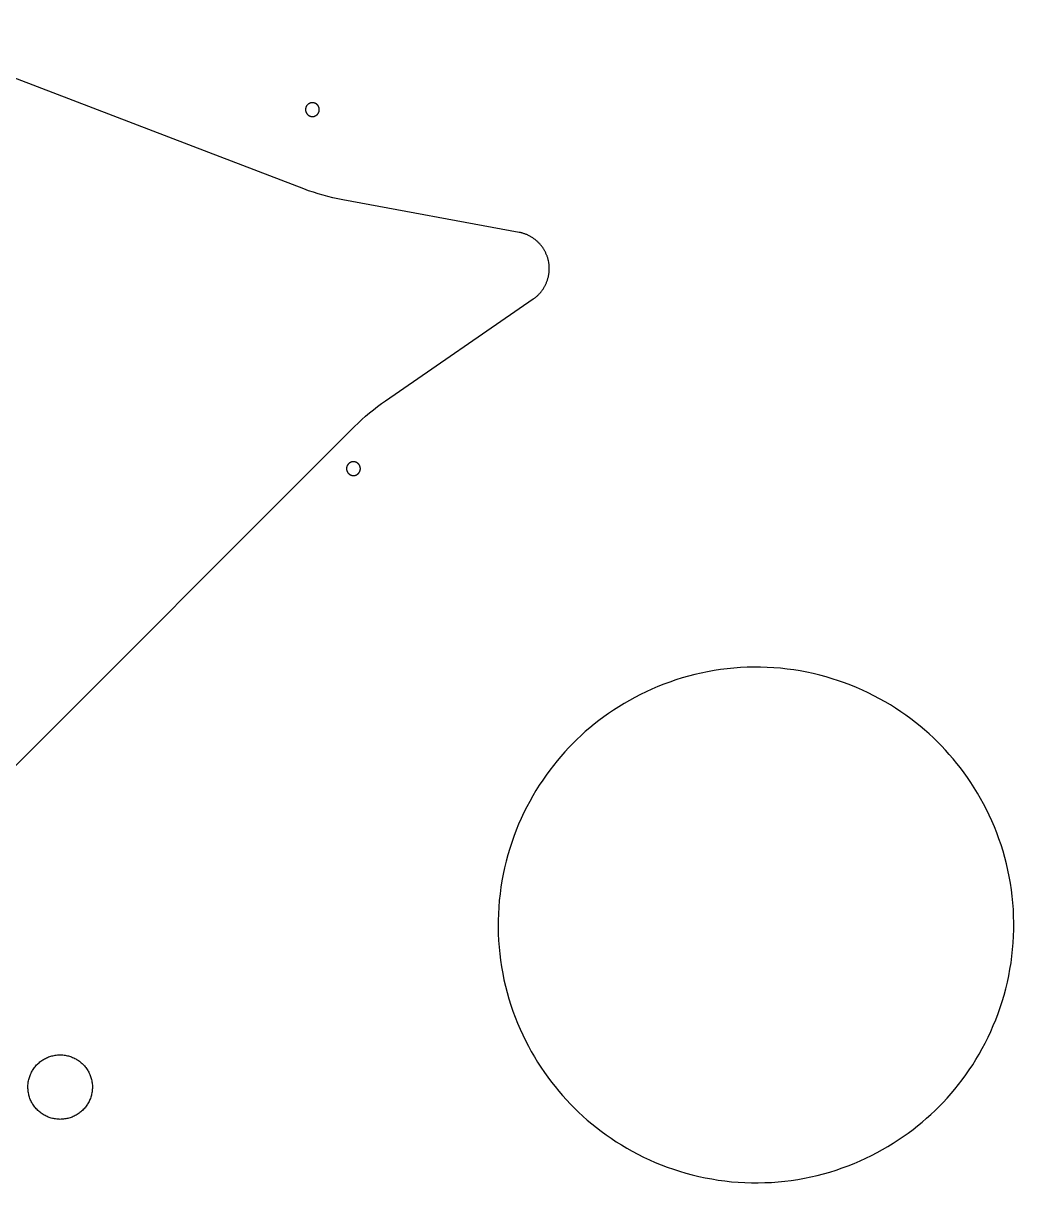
# Model space of a CAD drawing. Extents: x 0 to 146, y -2 to 88.
# Drawn here: x 31.5 to 44.94, y 41.38 to 57.12 of the extents above; entities that cross this region are included whole.
import ezdxf

# ---------------------------------------------------------------- set-up
doc = ezdxf.new("R2010")
doc.units = 0
doc.header["$LTSCALE"] = 15
doc.layers.add('CUT$EXTERIOR', color=1, linetype='CONTINUOUS')
doc.layers.add('CUT$INTERIOR', color=5, linetype='CONTINUOUS')

msp = doc.modelspace()

# ---------------------------------------------------------------- linework, layer by layer
at = {"layer": 'CUT$EXTERIOR'}
for p, q in [((34.016, 55.363), (29.425, 57.119)), ((35.306, 54.869), (34.016, 55.363)), ((35.37, 54.845), (35.306, 54.869)), ((35.435, 54.823), (35.37, 54.845)), ((35.5, 54.802), (35.435, 54.823)), ((35.566, 54.783), (35.5, 54.802)), ((35.632, 54.765), (35.566, 54.783)), ((35.699, 54.749), (35.632, 54.765)), ((35.765, 54.734), (35.699, 54.749)), ((35.833, 54.721), (35.765, 54.734)), ((38.228, 54.278), (35.833, 54.721)), ((38.245, 54.275), (38.228, 54.278)), ((38.253, 54.273), (38.245, 54.275)), ((38.262, 54.271), (38.253, 54.273)), ((38.27, 54.268), (38.262, 54.271)), ((38.279, 54.266), (38.27, 54.268)), ((38.288, 54.263), (38.279, 54.266)), ((38.296, 54.26), (38.288, 54.263)), ((38.305, 54.257), (38.296, 54.26)), ((38.313, 54.254), (38.305, 54.257)), ((38.322, 54.251), (38.313, 54.254)), ((38.33, 54.248), (38.322, 54.251)), ((38.339, 54.244), (38.33, 54.248)), ((38.347, 54.24), (38.339, 54.244)), ((38.355, 54.236), (38.347, 54.24)), ((38.364, 54.232), (38.355, 54.236)), ((38.372, 54.228), (38.364, 54.232)), ((38.38, 54.223), (38.372, 54.228)), ((38.388, 54.219), (38.38, 54.223)), ((38.396, 54.214), (38.388, 54.219)), ((38.404, 54.209), (38.396, 54.214)), ((38.412, 54.204), (38.404, 54.209)), ((38.42, 54.199), (38.412, 54.204)), ((38.427, 54.193), (38.42, 54.199)), ((38.435, 54.188), (38.427, 54.193)), ((38.443, 54.182), (38.435, 54.188)), ((38.45, 54.176), (38.443, 54.182)), ((38.457, 54.17), (38.45, 54.176)), ((38.465, 54.164), (38.457, 54.17)), ((38.472, 54.158), (38.465, 54.164)), ((38.479, 54.151), (38.472, 54.158)), ((38.485, 54.145), (38.479, 54.151)), ((38.492, 54.138), (38.485, 54.145)), ((38.499, 54.131), (38.492, 54.138)), ((38.505, 54.124), (38.499, 54.131)), ((38.512, 54.117), (38.505, 54.124)), ((38.518, 54.11), (38.512, 54.117)), ((38.524, 54.103), (38.518, 54.11)), ((38.53, 54.096), (38.524, 54.103)), ((38.535, 54.088), (38.53, 54.096)), ((38.541, 54.081), (38.535, 54.088)), ((38.547, 54.073), (38.541, 54.081)), ((38.552, 54.065), (38.547, 54.073)), ((38.557, 54.057), (38.552, 54.065)), ((38.562, 54.049), (38.557, 54.057)), ((38.567, 54.041), (38.562, 54.049)), ((38.572, 54.033), (38.567, 54.041)), ((38.576, 54.025), (38.572, 54.033)), ((38.58, 54.017), (38.576, 54.025)), ((38.585, 54.009), (38.58, 54.017)), ((38.589, 54.001), (38.585, 54.009)), ((38.592, 53.992), (38.589, 54.001)), ((38.596, 53.984), (38.592, 53.992)), ((38.6, 53.976), (38.596, 53.984)), ((38.603, 53.967), (38.6, 53.976)), ((38.606, 53.959), (38.603, 53.967)), ((38.609, 53.95), (38.606, 53.959)), ((38.612, 53.942), (38.609, 53.95)), ((38.615, 53.933), (38.612, 53.942)), ((38.617, 53.925), (38.615, 53.933)), ((38.62, 53.916), (38.617, 53.925)), ((38.622, 53.908), (38.62, 53.916)), ((38.626, 53.891), (38.622, 53.908)), ((38.629, 53.874), (38.626, 53.891)), ((38.631, 53.865), (38.629, 53.874)), ((38.632, 53.856), (38.631, 53.865)), ((38.633, 53.847), (38.632, 53.856)), ((38.634, 53.839), (38.633, 53.847)), ((38.635, 53.83), (38.634, 53.839)), ((38.624, 53.674), (38.626, 53.683)), ((38.626, 53.683), (38.628, 53.692)), ((38.628, 53.692), (38.629, 53.701)), ((38.629, 53.701), (38.631, 53.711)), ((38.631, 53.711), (38.632, 53.72)), ((38.632, 53.72), (38.633, 53.729)), ((38.633, 53.729), (38.634, 53.738)), ((38.634, 53.738), (38.635, 53.748)), ((38.636, 53.821), (38.635, 53.83)), ((38.635, 53.748), (38.636, 53.757)), ((38.636, 53.812), (38.636, 53.821)), ((38.636, 53.803), (38.636, 53.812)), ((38.637, 53.793), (38.636, 53.803)), ((38.636, 53.766), (38.637, 53.775)), ((38.636, 53.757), (38.636, 53.766)), ((38.637, 53.784), (38.637, 53.793)), ((38.637, 53.775), (38.637, 53.784)), ((38.558, 53.518), (38.563, 53.526)), ((38.563, 53.526), (38.568, 53.534)), ((38.568, 53.534), (38.573, 53.542)), ((38.573, 53.542), (38.577, 53.55)), ((38.577, 53.55), (38.582, 53.558)), ((38.582, 53.558), (38.586, 53.567)), ((38.586, 53.567), (38.59, 53.575)), ((38.59, 53.575), (38.594, 53.584)), ((38.594, 53.584), (38.598, 53.593)), ((38.598, 53.593), (38.601, 53.602)), ((38.601, 53.602), (38.605, 53.61)), ((38.605, 53.61), (38.608, 53.619)), ((38.608, 53.619), (38.611, 53.628)), ((38.611, 53.628), (38.614, 53.637)), ((38.614, 53.637), (38.617, 53.646)), ((38.617, 53.646), (38.619, 53.655)), ((38.619, 53.655), (38.622, 53.665)), ((38.622, 53.665), (38.624, 53.674)), ((36.414, 51.993), (38.42, 53.375)), ((38.42, 53.375), (38.434, 53.385)), ((38.434, 53.385), (38.441, 53.39)), ((38.441, 53.39), (38.448, 53.396)), ((38.448, 53.396), (38.455, 53.401)), ((38.455, 53.401), (38.462, 53.407)), ((38.462, 53.407), (38.469, 53.413)), ((38.469, 53.413), (38.476, 53.419)), ((38.476, 53.419), (38.482, 53.425)), ((38.482, 53.425), (38.489, 53.431)), ((38.489, 53.431), (38.495, 53.438)), ((38.495, 53.438), (38.501, 53.444)), ((38.501, 53.444), (38.508, 53.451)), ((38.508, 53.451), (38.514, 53.458)), ((38.514, 53.458), (38.52, 53.465)), ((38.52, 53.465), (38.526, 53.472)), ((38.526, 53.472), (38.531, 53.479)), ((38.531, 53.479), (38.537, 53.487)), ((38.537, 53.487), (38.542, 53.494)), ((38.542, 53.494), (38.548, 53.502)), ((38.548, 53.502), (38.553, 53.51)), ((38.553, 53.51), (38.558, 53.518)), ((36.303, 51.913), (36.358, 51.954)), ((36.358, 51.954), (36.414, 51.993)), ((36.144, 51.784), (36.196, 51.828)), ((36.196, 51.828), (36.249, 51.871)), ((36.249, 51.871), (36.303, 51.913)), ((29.84, 45.49), (35.994, 51.644)), ((35.994, 51.644), (36.043, 51.691)), ((36.043, 51.691), (36.093, 51.738)), ((36.093, 51.738), (36.144, 51.784))]:
    msp.add_line(p, q, dxfattribs=at)
at = {"layer": 'CUT$INTERIOR'}
for p, q in [((35.329, 55.961), (35.328, 55.957)), ((35.328, 55.957), (35.328, 55.954)), ((35.328, 55.954), (35.328, 55.951)), ((35.328, 55.951), (35.328, 55.948)), ((35.328, 55.948), (35.328, 55.944)), ((35.328, 55.944), (35.328, 55.941)), ((35.328, 55.941), (35.328, 55.938)), ((35.328, 55.938), (35.328, 55.935)), ((35.328, 55.935), (35.329, 55.931)), ((35.33, 55.964), (35.329, 55.961)), ((35.329, 55.931), (35.329, 55.928)), ((35.329, 55.928), (35.33, 55.925)), ((35.331, 55.97), (35.33, 55.967)), ((35.33, 55.967), (35.33, 55.964)), ((35.33, 55.925), (35.331, 55.922)), ((35.332, 55.973), (35.331, 55.97)), ((35.331, 55.922), (35.332, 55.919)), ((35.333, 55.976), (35.332, 55.973)), ((35.332, 55.919), (35.332, 55.916)), ((35.332, 55.916), (35.334, 55.913)), ((35.334, 55.979), (35.333, 55.976)), ((35.335, 55.982), (35.334, 55.979)), ((35.334, 55.913), (35.335, 55.91)), ((35.337, 55.985), (35.335, 55.982)), ((35.335, 55.91), (35.336, 55.907)), ((35.336, 55.907), (35.337, 55.904)), ((35.338, 55.988), (35.337, 55.985)), ((35.337, 55.904), (35.339, 55.901)), ((35.34, 55.991), (35.338, 55.988)), ((35.339, 55.901), (35.341, 55.898)), ((35.341, 55.994), (35.34, 55.991)), ((35.343, 55.997), (35.341, 55.994)), ((35.341, 55.898), (35.342, 55.895)), ((35.342, 55.895), (35.344, 55.892)), ((35.345, 55.999), (35.343, 55.997)), ((35.344, 55.892), (35.346, 55.89)), ((35.347, 56.002), (35.345, 55.999)), ((35.346, 55.89), (35.348, 55.887)), ((35.349, 56.005), (35.347, 56.002)), ((35.348, 55.887), (35.35, 55.885)), ((35.351, 56.007), (35.349, 56.005)), ((35.35, 55.885), (35.352, 55.882)), ((35.353, 56.009), (35.351, 56.007)), ((35.355, 56.012), (35.353, 56.009)), ((35.358, 56.014), (35.355, 56.012)), ((35.36, 56.016), (35.358, 56.014)), ((35.363, 56.018), (35.36, 56.016)), ((35.365, 56.02), (35.363, 56.018)), ((35.368, 56.022), (35.365, 56.02)), ((35.371, 56.024), (35.368, 56.022)), ((35.373, 56.026), (35.371, 56.024)), ((35.376, 56.027), (35.373, 56.026)), ((35.379, 56.029), (35.376, 56.027)), ((35.382, 56.03), (35.379, 56.029)), ((35.385, 56.032), (35.382, 56.03)), ((35.388, 56.033), (35.385, 56.032)), ((35.391, 56.034), (35.388, 56.033)), ((35.394, 56.035), (35.391, 56.034)), ((35.397, 56.036), (35.394, 56.035)), ((35.4, 56.037), (35.397, 56.036)), ((35.404, 56.037), (35.4, 56.037)), ((35.407, 56.038), (35.404, 56.037)), ((35.41, 56.038), (35.407, 56.038)), ((35.413, 56.039), (35.41, 56.038)), ((35.417, 56.039), (35.413, 56.039)), ((35.42, 56.039), (35.417, 56.039)), ((35.423, 56.039), (35.42, 56.039)), ((35.426, 56.039), (35.423, 56.039)), ((35.43, 56.039), (35.426, 56.039)), ((35.433, 56.038), (35.43, 56.039)), ((35.436, 56.038), (35.433, 56.038)), ((35.439, 56.037), (35.436, 56.038)), ((35.442, 56.037), (35.439, 56.037)), ((35.446, 56.036), (35.442, 56.037)), ((35.449, 56.035), (35.446, 56.036)), ((35.452, 56.034), (35.449, 56.035)), ((35.455, 56.033), (35.452, 56.034)), ((35.458, 56.032), (35.455, 56.033)), ((35.461, 56.03), (35.458, 56.032)), ((35.464, 56.029), (35.461, 56.03)), ((35.467, 56.027), (35.464, 56.029)), ((35.469, 56.026), (35.467, 56.027)), ((35.472, 56.024), (35.469, 56.026)), ((35.475, 56.022), (35.472, 56.024)), ((35.478, 56.02), (35.475, 56.022)), ((35.48, 56.018), (35.478, 56.02)), ((35.483, 56.016), (35.48, 56.018)), ((35.485, 56.014), (35.483, 56.016)), ((35.487, 56.012), (35.485, 56.014)), ((35.49, 56.009), (35.487, 56.012)), ((35.492, 56.007), (35.49, 56.009)), ((35.491, 55.882), (35.493, 55.885)), ((35.494, 56.005), (35.492, 56.007)), ((35.493, 55.885), (35.495, 55.887)), ((35.496, 56.002), (35.494, 56.005)), ((35.495, 55.887), (35.497, 55.89)), ((35.498, 55.999), (35.496, 56.002)), ((35.497, 55.89), (35.499, 55.892)), ((35.5, 55.997), (35.498, 55.999)), ((35.499, 55.892), (35.501, 55.895)), ((35.502, 55.994), (35.5, 55.997)), ((35.501, 55.895), (35.502, 55.898)), ((35.503, 55.991), (35.502, 55.994)), ((35.502, 55.898), (35.504, 55.901)), ((35.505, 55.988), (35.503, 55.991)), ((35.504, 55.901), (35.505, 55.904)), ((35.506, 55.985), (35.505, 55.988)), ((35.505, 55.904), (35.507, 55.907)), ((35.508, 55.982), (35.506, 55.985)), ((35.507, 55.907), (35.508, 55.91)), ((35.509, 55.979), (35.508, 55.982)), ((35.508, 55.91), (35.509, 55.913)), ((35.51, 55.976), (35.509, 55.979)), ((35.509, 55.913), (35.51, 55.916)), ((35.511, 55.973), (35.51, 55.976)), ((35.51, 55.916), (35.511, 55.919)), ((35.512, 55.97), (35.511, 55.973)), ((35.511, 55.919), (35.512, 55.922)), ((35.513, 55.967), (35.512, 55.97)), ((35.512, 55.922), (35.513, 55.925)), ((35.513, 55.964), (35.513, 55.967)), ((35.514, 55.961), (35.513, 55.964)), ((35.513, 55.925), (35.514, 55.928)), ((35.514, 55.957), (35.514, 55.961)), ((35.515, 55.954), (35.514, 55.957)), ((35.514, 55.931), (35.515, 55.935)), ((35.514, 55.928), (35.514, 55.931)), ((35.515, 55.951), (35.515, 55.954)), ((35.515, 55.948), (35.515, 55.951)), ((35.515, 55.944), (35.515, 55.948)), ((35.515, 55.941), (35.515, 55.944)), ((35.515, 55.938), (35.515, 55.941)), ((35.515, 55.935), (35.515, 55.938)), ((35.352, 55.882), (35.354, 55.88)), ((35.354, 55.88), (35.357, 55.878)), ((35.357, 55.878), (35.359, 55.875)), ((35.359, 55.875), (35.361, 55.873)), ((35.361, 55.873), (35.364, 55.871)), ((35.364, 55.871), (35.367, 55.869)), ((35.367, 55.869), (35.369, 55.867)), ((35.369, 55.867), (35.372, 55.866)), ((35.372, 55.866), (35.375, 55.864)), ((35.375, 55.864), (35.378, 55.862)), ((35.378, 55.862), (35.381, 55.861)), ((35.381, 55.861), (35.384, 55.859)), ((35.384, 55.859), (35.387, 55.858)), ((35.387, 55.858), (35.39, 55.857)), ((35.39, 55.857), (35.393, 55.856)), ((35.393, 55.856), (35.396, 55.855)), ((35.396, 55.855), (35.399, 55.854)), ((35.399, 55.854), (35.402, 55.853)), ((35.402, 55.853), (35.405, 55.853)), ((35.405, 55.853), (35.408, 55.852)), ((35.408, 55.852), (35.412, 55.852)), ((35.412, 55.852), (35.415, 55.852)), ((35.415, 55.852), (35.418, 55.852)), ((35.418, 55.852), (35.421, 55.851)), ((35.421, 55.851), (35.425, 55.852)), ((35.425, 55.852), (35.428, 55.852)), ((35.428, 55.852), (35.431, 55.852)), ((35.431, 55.852), (35.434, 55.852)), ((35.434, 55.852), (35.438, 55.853)), ((35.438, 55.853), (35.441, 55.853)), ((35.441, 55.853), (35.444, 55.854)), ((35.444, 55.854), (35.447, 55.855)), ((35.447, 55.855), (35.45, 55.856)), ((35.45, 55.856), (35.453, 55.857)), ((35.453, 55.857), (35.456, 55.858)), ((35.456, 55.858), (35.459, 55.859)), ((35.459, 55.859), (35.462, 55.861)), ((35.462, 55.861), (35.465, 55.862)), ((35.465, 55.862), (35.468, 55.864)), ((35.468, 55.864), (35.471, 55.866)), ((35.471, 55.866), (35.474, 55.867)), ((35.474, 55.867), (35.476, 55.869)), ((35.476, 55.869), (35.479, 55.871)), ((35.479, 55.871), (35.481, 55.873)), ((35.481, 55.873), (35.484, 55.875)), ((35.484, 55.875), (35.486, 55.878)), ((35.486, 55.878), (35.489, 55.88)), ((35.489, 55.88), (35.491, 55.882)), ((35.953, 51.162), (35.95, 51.161)), ((35.956, 51.162), (35.953, 51.162)), ((35.959, 51.163), (35.956, 51.162)), ((35.963, 51.164), (35.959, 51.163)), ((35.966, 51.164), (35.963, 51.164)), ((35.969, 51.164), (35.966, 51.164)), ((35.972, 51.165), (35.969, 51.164)), ((35.976, 51.165), (35.972, 51.165)), ((35.979, 51.165), (35.976, 51.165)), ((35.982, 51.165), (35.979, 51.165)), ((35.985, 51.165), (35.982, 51.165)), ((35.989, 51.164), (35.985, 51.165)), ((35.992, 51.164), (35.989, 51.164)), ((35.995, 51.163), (35.992, 51.164)), ((35.998, 51.163), (35.995, 51.163)), ((36.001, 51.162), (35.998, 51.163)), ((36.004, 51.161), (36.001, 51.162)), ((36.008, 51.16), (36.004, 51.161)), ((35.885, 51.079), (35.884, 51.076)), ((35.884, 51.076), (35.884, 51.073)), ((35.884, 51.073), (35.884, 51.07)), ((35.884, 51.07), (35.884, 51.066)), ((35.884, 51.066), (35.885, 51.063)), ((35.886, 51.089), (35.885, 51.086)), ((35.885, 51.086), (35.885, 51.083)), ((35.885, 51.083), (35.885, 51.079)), ((35.885, 51.063), (35.885, 51.06)), ((35.885, 51.06), (35.885, 51.057)), ((35.885, 51.057), (35.886, 51.053)), ((35.887, 51.092), (35.886, 51.089)), ((35.886, 51.053), (35.887, 51.05)), ((35.888, 51.098), (35.887, 51.095)), ((35.887, 51.095), (35.887, 51.092)), ((35.887, 51.05), (35.887, 51.047)), ((35.887, 51.047), (35.888, 51.044)), ((35.889, 51.102), (35.888, 51.098)), ((35.888, 51.044), (35.889, 51.041)), ((35.89, 51.105), (35.889, 51.102)), ((35.889, 51.041), (35.89, 51.038)), ((35.892, 51.108), (35.89, 51.105)), ((35.89, 51.038), (35.892, 51.035)), ((35.893, 51.111), (35.892, 51.108)), ((35.892, 51.035), (35.893, 51.032)), ((35.894, 51.114), (35.893, 51.111)), ((35.893, 51.032), (35.894, 51.029)), ((35.896, 51.116), (35.894, 51.114)), ((35.894, 51.029), (35.896, 51.026)), ((35.897, 51.119), (35.896, 51.116)), ((35.896, 51.026), (35.897, 51.023)), ((35.899, 51.122), (35.897, 51.119)), ((35.897, 51.023), (35.899, 51.02)), ((35.901, 51.125), (35.899, 51.122)), ((35.899, 51.02), (35.901, 51.018)), ((35.903, 51.127), (35.901, 51.125)), ((35.901, 51.018), (35.903, 51.015)), ((35.905, 51.13), (35.903, 51.127)), ((35.903, 51.015), (35.905, 51.012)), ((35.907, 51.132), (35.905, 51.13)), ((35.905, 51.012), (35.907, 51.01)), ((35.909, 51.135), (35.907, 51.132)), ((35.907, 51.01), (35.909, 51.008)), ((35.911, 51.137), (35.909, 51.135)), ((35.909, 51.008), (35.911, 51.005)), ((35.914, 51.139), (35.911, 51.137)), ((35.911, 51.005), (35.914, 51.003)), ((35.916, 51.142), (35.914, 51.139)), ((35.919, 51.144), (35.916, 51.142)), ((35.921, 51.146), (35.919, 51.144)), ((35.924, 51.148), (35.921, 51.146)), ((35.927, 51.15), (35.924, 51.148)), ((35.929, 51.151), (35.927, 51.15)), ((35.932, 51.153), (35.929, 51.151)), ((35.935, 51.154), (35.932, 51.153)), ((35.938, 51.156), (35.935, 51.154)), ((35.941, 51.157), (35.938, 51.156)), ((35.944, 51.158), (35.941, 51.157)), ((35.947, 51.16), (35.944, 51.158)), ((35.95, 51.161), (35.947, 51.16)), ((36.011, 51.159), (36.008, 51.16)), ((36.014, 51.158), (36.011, 51.159)), ((36.017, 51.157), (36.014, 51.158)), ((36.02, 51.155), (36.017, 51.157)), ((36.023, 51.154), (36.02, 51.155)), ((36.025, 51.152), (36.023, 51.154)), ((36.028, 51.15), (36.025, 51.152)), ((36.031, 51.149), (36.028, 51.15)), ((36.033, 51.147), (36.031, 51.149)), ((36.036, 51.145), (36.033, 51.147)), ((36.039, 51.143), (36.036, 51.145)), ((36.041, 51.141), (36.039, 51.143)), ((36.043, 51.138), (36.041, 51.141)), ((36.041, 51.002), (36.043, 51.004)), ((36.046, 51.136), (36.043, 51.138)), ((36.043, 51.004), (36.046, 51.006)), ((36.048, 51.134), (36.046, 51.136)), ((36.046, 51.006), (36.048, 51.009)), ((36.05, 51.131), (36.048, 51.134)), ((36.048, 51.009), (36.05, 51.011)), ((36.052, 51.129), (36.05, 51.131)), ((36.05, 51.011), (36.052, 51.014)), ((36.054, 51.126), (36.052, 51.129)), ((36.052, 51.014), (36.054, 51.016)), ((36.056, 51.123), (36.054, 51.126)), ((36.054, 51.016), (36.056, 51.019)), ((36.058, 51.121), (36.056, 51.123)), ((36.056, 51.019), (36.058, 51.022)), ((36.059, 51.118), (36.058, 51.121)), ((36.058, 51.022), (36.059, 51.025)), ((36.061, 51.115), (36.059, 51.118)), ((36.059, 51.025), (36.061, 51.027)), ((36.062, 51.112), (36.061, 51.115)), ((36.061, 51.027), (36.062, 51.03)), ((36.064, 51.109), (36.062, 51.112)), ((36.062, 51.03), (36.064, 51.033)), ((36.065, 51.106), (36.064, 51.109)), ((36.064, 51.033), (36.065, 51.036)), ((36.066, 51.103), (36.065, 51.106)), ((36.065, 51.036), (36.066, 51.039)), ((36.067, 51.1), (36.066, 51.103)), ((36.066, 51.039), (36.067, 51.042)), ((36.068, 51.097), (36.067, 51.1)), ((36.067, 51.042), (36.068, 51.045)), ((36.069, 51.094), (36.068, 51.097)), ((36.068, 51.045), (36.069, 51.049)), ((36.07, 51.091), (36.069, 51.094)), ((36.069, 51.049), (36.07, 51.052)), ((36.07, 51.087), (36.07, 51.091)), ((36.071, 51.084), (36.07, 51.087)), ((36.07, 51.055), (36.071, 51.058)), ((36.07, 51.052), (36.07, 51.055)), ((36.071, 51.081), (36.071, 51.084)), ((36.072, 51.078), (36.071, 51.081)), ((36.071, 51.061), (36.072, 51.065)), ((36.071, 51.058), (36.071, 51.061)), ((36.072, 51.074), (36.072, 51.078)), ((36.072, 51.071), (36.072, 51.074)), ((36.072, 51.068), (36.072, 51.071)), ((36.072, 51.065), (36.072, 51.068)), ((35.914, 51.003), (35.916, 51.001)), ((35.916, 51.001), (35.919, 50.999)), ((35.919, 50.999), (35.921, 50.997)), ((35.921, 50.997), (35.924, 50.995)), ((35.924, 50.995), (35.927, 50.993)), ((35.927, 50.993), (35.929, 50.991)), ((35.929, 50.991), (35.932, 50.989)), ((35.932, 50.989), (35.935, 50.988)), ((35.935, 50.988), (35.938, 50.986)), ((35.938, 50.986), (35.941, 50.985)), ((35.941, 50.985), (35.944, 50.984)), ((35.944, 50.984), (35.947, 50.983)), ((35.947, 50.983), (35.95, 50.982)), ((35.95, 50.982), (35.953, 50.981)), ((35.953, 50.981), (35.956, 50.98)), ((35.956, 50.98), (35.959, 50.979)), ((35.959, 50.979), (35.963, 50.979)), ((35.963, 50.979), (35.966, 50.978)), ((35.966, 50.978), (35.969, 50.978)), ((35.969, 50.978), (35.972, 50.978)), ((35.972, 50.978), (35.976, 50.977)), ((35.976, 50.977), (35.979, 50.977)), ((35.979, 50.977), (35.982, 50.978)), ((35.982, 50.978), (35.985, 50.978)), ((35.985, 50.978), (35.989, 50.978)), ((35.989, 50.978), (35.992, 50.978)), ((35.992, 50.978), (35.995, 50.979)), ((35.995, 50.979), (35.998, 50.98)), ((35.998, 50.98), (36.001, 50.98)), ((36.001, 50.98), (36.004, 50.981)), ((36.004, 50.981), (36.008, 50.982)), ((36.008, 50.982), (36.011, 50.983)), ((36.011, 50.983), (36.014, 50.984)), ((36.014, 50.984), (36.017, 50.986)), ((36.017, 50.986), (36.02, 50.987)), ((36.02, 50.987), (36.023, 50.989)), ((36.023, 50.989), (36.025, 50.99)), ((36.025, 50.99), (36.028, 50.992)), ((36.028, 50.992), (36.031, 50.994)), ((36.031, 50.994), (36.033, 50.996)), ((36.033, 50.996), (36.036, 50.998)), ((36.036, 50.998), (36.039, 51)), ((36.039, 51), (36.041, 51.002)), ((40.874, 48.33), (40.786, 48.314)), ((40.963, 48.344), (40.874, 48.33)), ((41.053, 48.355), (40.963, 48.344)), ((41.142, 48.364), (41.053, 48.355)), ((41.233, 48.37), (41.142, 48.364)), ((41.323, 48.375), (41.233, 48.37)), ((41.414, 48.376), (41.323, 48.375)), ((41.504, 48.376), (41.414, 48.376)), ((41.595, 48.373), (41.504, 48.376)), ((41.685, 48.368), (41.595, 48.373)), ((41.775, 48.361), (41.685, 48.368)), ((41.865, 48.351), (41.775, 48.361)), ((41.955, 48.339), (41.865, 48.351)), ((42.044, 48.325), (41.955, 48.339)), ((40.272, 48.175), (40.19, 48.145)), ((40.355, 48.204), (40.272, 48.175)), ((40.44, 48.23), (40.355, 48.204)), ((40.525, 48.254), (40.44, 48.23)), ((40.611, 48.276), (40.525, 48.254)), ((40.698, 48.296), (40.611, 48.276)), ((40.786, 48.314), (40.698, 48.296)), ((42.132, 48.308), (42.044, 48.325)), ((42.22, 48.289), (42.132, 48.308)), ((42.307, 48.268), (42.22, 48.289)), ((42.393, 48.245), (42.307, 48.268)), ((42.478, 48.22), (42.393, 48.245)), ((42.563, 48.192), (42.478, 48.22)), ((42.646, 48.163), (42.563, 48.192)), ((39.951, 48.043), (39.874, 48.005)), ((40.029, 48.079), (39.951, 48.043)), ((40.109, 48.113), (40.029, 48.079)), ((40.19, 48.145), (40.109, 48.113)), ((42.728, 48.132), (42.646, 48.163)), ((42.809, 48.099), (42.728, 48.132)), ((42.889, 48.064), (42.809, 48.099)), ((42.967, 48.027), (42.889, 48.064)), ((43.044, 47.988), (42.967, 48.027)), ((39.651, 47.884), (39.58, 47.84)), ((39.724, 47.926), (39.651, 47.884)), ((39.798, 47.966), (39.724, 47.926)), ((39.874, 48.005), (39.798, 47.966)), ((43.12, 47.948), (43.044, 47.988)), ((43.194, 47.906), (43.12, 47.948)), ((43.267, 47.863), (43.194, 47.906)), ((43.338, 47.818), (43.267, 47.863)), ((39.376, 47.701), (39.311, 47.653)), ((39.442, 47.749), (39.376, 47.701)), ((39.51, 47.795), (39.442, 47.749)), ((39.58, 47.84), (39.51, 47.795)), ((43.408, 47.772), (43.338, 47.818)), ((43.476, 47.725), (43.408, 47.772)), ((43.543, 47.676), (43.476, 47.725)), ((39.186, 47.552), (39.126, 47.501)), ((39.248, 47.603), (39.186, 47.552)), ((39.311, 47.653), (39.248, 47.603)), ((43.607, 47.627), (43.543, 47.676)), ((43.67, 47.576), (43.607, 47.627)), ((43.732, 47.524), (43.67, 47.576)), ((39.012, 47.395), (38.956, 47.34)), ((39.068, 47.448), (39.012, 47.395)), ((39.126, 47.501), (39.068, 47.448)), ((43.792, 47.471), (43.732, 47.524)), ((43.85, 47.417), (43.792, 47.471)), ((43.906, 47.363), (43.85, 47.417)), ((38.848, 47.226), (38.795, 47.166)), ((38.902, 47.284), (38.848, 47.226)), ((38.956, 47.34), (38.902, 47.284)), ((43.961, 47.307), (43.906, 47.363)), ((44.014, 47.251), (43.961, 47.307)), ((44.066, 47.193), (44.014, 47.251)), ((38.743, 47.105), (38.692, 47.042)), ((38.795, 47.166), (38.743, 47.105)), ((44.118, 47.133), (44.066, 47.193)), ((44.169, 47.071), (44.118, 47.133)), ((44.218, 47.008), (44.169, 47.071)), ((38.643, 46.977), (38.594, 46.91)), ((38.692, 47.042), (38.643, 46.977)), ((44.267, 46.943), (44.218, 47.008)), ((44.315, 46.877), (44.267, 46.943)), ((38.5, 46.773), (38.456, 46.701)), ((38.547, 46.842), (38.5, 46.773)), ((38.594, 46.91), (38.547, 46.842)), ((44.361, 46.809), (44.315, 46.877)), ((44.406, 46.739), (44.361, 46.809)), ((38.412, 46.629), (38.371, 46.554)), ((38.456, 46.701), (38.412, 46.629)), ((44.449, 46.668), (44.406, 46.739)), ((44.491, 46.595), (44.449, 46.668)), ((38.331, 46.479), (38.292, 46.402)), ((38.371, 46.554), (38.331, 46.479)), ((44.532, 46.521), (44.491, 46.595)), ((44.571, 46.445), (44.532, 46.521)), ((44.609, 46.368), (44.571, 46.445)), ((38.255, 46.323), (38.22, 46.243)), ((38.292, 46.402), (38.255, 46.323)), ((44.644, 46.289), (44.609, 46.368)), ((44.678, 46.21), (44.644, 46.289)), ((38.187, 46.162), (38.156, 46.08)), ((38.22, 46.243), (38.187, 46.162)), ((44.711, 46.129), (44.678, 46.21)), ((44.741, 46.047), (44.711, 46.129)), ((38.127, 45.997), (38.099, 45.913)), ((38.156, 46.08), (38.127, 45.997)), ((44.769, 45.963), (44.741, 46.047)), ((38.074, 45.827), (38.051, 45.741)), ((38.099, 45.913), (38.074, 45.827)), ((44.796, 45.879), (44.769, 45.963)), ((44.82, 45.794), (44.796, 45.879)), ((38.03, 45.654), (38.011, 45.566)), ((38.051, 45.741), (38.03, 45.654)), ((44.842, 45.708), (44.82, 45.794)), ((44.862, 45.621), (44.842, 45.708)), ((38.011, 45.566), (37.994, 45.478)), ((44.88, 45.533), (44.862, 45.621)), ((44.896, 45.445), (44.88, 45.533)), ((37.98, 45.389), (37.968, 45.299)), ((37.994, 45.478), (37.98, 45.389)), ((44.909, 45.356), (44.896, 45.445)), ((44.921, 45.266), (44.909, 45.356)), ((37.958, 45.21), (37.951, 45.119)), ((37.968, 45.299), (37.958, 45.21)), ((44.929, 45.177), (44.921, 45.266)), ((37.946, 45.029), (37.943, 44.938)), ((37.951, 45.119), (37.946, 45.029)), ((44.936, 45.086), (44.929, 45.177)), ((44.94, 44.996), (44.936, 45.086)), ((37.943, 44.938), (37.942, 44.848)), ((44.942, 44.905), (44.94, 44.996)), ((44.942, 44.815), (44.942, 44.905)), ((37.942, 44.848), (37.944, 44.757)), ((37.944, 44.757), (37.949, 44.667)), ((44.934, 44.634), (44.939, 44.724)), ((44.939, 44.724), (44.942, 44.815)), ((37.949, 44.667), (37.955, 44.577)), ((37.955, 44.577), (37.964, 44.487)), ((44.926, 44.544), (44.934, 44.634)), ((37.964, 44.487), (37.975, 44.397)), ((37.975, 44.397), (37.989, 44.308)), ((44.905, 44.364), (44.917, 44.454)), ((44.917, 44.454), (44.926, 44.544)), ((37.989, 44.308), (38.004, 44.22)), ((44.874, 44.187), (44.89, 44.275)), ((44.89, 44.275), (44.905, 44.364)), ((38.004, 44.22), (38.022, 44.132)), ((38.022, 44.132), (38.042, 44.045)), ((44.834, 44.012), (44.855, 44.099)), ((44.855, 44.099), (44.874, 44.187)), ((38.042, 44.045), (38.065, 43.959)), ((38.065, 43.959), (38.089, 43.874)), ((44.785, 43.84), (44.811, 43.926)), ((44.811, 43.926), (44.834, 44.012)), ((38.089, 43.874), (38.115, 43.79)), ((38.115, 43.79), (38.144, 43.706)), ((44.758, 43.756), (44.785, 43.84)), ((38.144, 43.706), (38.174, 43.624)), ((38.174, 43.624), (38.206, 43.543)), ((44.698, 43.591), (44.729, 43.673)), ((44.729, 43.673), (44.758, 43.756)), ((38.206, 43.543), (38.24, 43.464)), ((38.24, 43.464), (38.276, 43.385)), ((44.629, 43.43), (44.664, 43.51)), ((44.664, 43.51), (44.698, 43.591)), ((38.276, 43.385), (38.313, 43.308)), ((38.313, 43.308), (38.353, 43.232)), ((44.554, 43.274), (44.593, 43.352)), ((44.593, 43.352), (44.629, 43.43)), ((38.353, 43.232), (38.393, 43.158)), ((38.393, 43.158), (38.435, 43.085)), ((44.472, 43.124), (44.514, 43.199)), ((44.514, 43.199), (44.554, 43.274)), ((31.668, 42.964), (31.678, 42.976)), ((31.678, 42.976), (31.689, 42.987)), ((31.689, 42.987), (31.7, 42.997)), ((31.7, 42.997), (31.711, 43.007)), ((31.711, 43.007), (31.723, 43.017)), ((31.723, 43.017), (31.735, 43.026)), ((31.735, 43.026), (31.747, 43.035)), ((31.747, 43.035), (31.76, 43.044)), ((31.76, 43.044), (31.773, 43.052)), ((31.773, 43.052), (31.786, 43.059)), ((31.786, 43.059), (31.799, 43.066)), ((31.799, 43.066), (31.813, 43.073)), ((31.813, 43.073), (31.827, 43.079)), ((31.827, 43.079), (31.841, 43.085)), ((31.841, 43.085), (31.855, 43.09)), ((31.855, 43.09), (31.87, 43.094)), ((31.87, 43.094), (31.884, 43.099)), ((31.884, 43.099), (31.899, 43.102)), ((31.899, 43.102), (31.914, 43.105)), ((31.914, 43.105), (31.929, 43.108)), ((31.929, 43.108), (31.944, 43.11)), ((31.944, 43.11), (31.959, 43.112)), ((31.959, 43.112), (31.974, 43.113)), ((31.974, 43.113), (31.989, 43.113)), ((31.989, 43.113), (32.005, 43.113)), ((32.005, 43.113), (32.02, 43.113)), ((32.02, 43.113), (32.035, 43.112)), ((32.035, 43.112), (32.05, 43.11)), ((32.05, 43.11), (32.065, 43.108)), ((32.065, 43.108), (32.08, 43.105)), ((32.08, 43.105), (32.095, 43.102)), ((32.095, 43.102), (32.11, 43.099)), ((32.11, 43.099), (32.124, 43.094)), ((32.124, 43.094), (32.139, 43.09)), ((32.139, 43.09), (32.153, 43.085)), ((32.153, 43.085), (32.167, 43.079)), ((32.167, 43.079), (32.181, 43.073)), ((32.181, 43.073), (32.195, 43.066)), ((32.195, 43.066), (32.208, 43.059)), ((32.208, 43.059), (32.221, 43.052)), ((32.221, 43.052), (32.234, 43.044)), ((32.234, 43.044), (32.247, 43.035)), ((32.247, 43.035), (32.259, 43.026)), ((32.259, 43.026), (32.271, 43.017)), ((32.271, 43.017), (32.283, 43.007)), ((32.283, 43.007), (32.294, 42.997)), ((32.294, 42.997), (32.305, 42.987)), ((32.305, 42.987), (32.316, 42.976)), ((32.316, 42.976), (32.326, 42.964)), ((38.435, 43.085), (38.479, 43.014)), ((38.479, 43.014), (38.524, 42.945)), ((44.338, 42.911), (44.384, 42.98)), ((44.384, 42.98), (44.429, 43.052)), ((44.429, 43.052), (44.472, 43.124)), ((31.58, 42.807), (31.584, 42.821)), ((31.584, 42.821), (31.59, 42.835)), ((31.59, 42.835), (31.595, 42.849)), ((31.595, 42.849), (31.602, 42.863)), ((31.602, 42.863), (31.608, 42.877)), ((31.608, 42.877), (31.616, 42.89)), ((31.616, 42.89), (31.623, 42.903)), ((31.623, 42.903), (31.631, 42.916)), ((31.631, 42.916), (31.64, 42.929)), ((31.64, 42.929), (31.649, 42.941)), ((31.649, 42.941), (31.658, 42.953)), ((31.658, 42.953), (31.668, 42.964)), ((32.326, 42.964), (32.336, 42.953)), ((32.336, 42.953), (32.345, 42.941)), ((32.345, 42.941), (32.354, 42.929)), ((32.354, 42.929), (32.363, 42.916)), ((32.363, 42.916), (32.371, 42.903)), ((32.371, 42.903), (32.378, 42.89)), ((32.378, 42.89), (32.386, 42.877)), ((32.386, 42.877), (32.392, 42.863)), ((32.392, 42.863), (32.399, 42.849)), ((32.399, 42.849), (32.404, 42.835)), ((32.404, 42.835), (32.41, 42.821)), ((32.41, 42.821), (32.414, 42.807)), ((38.524, 42.945), (38.57, 42.876)), ((38.57, 42.876), (38.618, 42.81)), ((44.242, 42.776), (44.291, 42.843)), ((44.291, 42.843), (44.338, 42.911)), ((31.56, 42.702), (31.561, 42.718)), ((31.56, 42.687), (31.56, 42.702)), ((31.56, 42.672), (31.56, 42.687)), ((31.56, 42.657), (31.56, 42.672)), ((31.561, 42.718), (31.563, 42.733)), ((31.563, 42.733), (31.565, 42.748)), ((31.565, 42.748), (31.568, 42.763)), ((31.568, 42.763), (31.571, 42.777)), ((31.571, 42.777), (31.575, 42.792)), ((31.575, 42.792), (31.58, 42.807)), ((32.414, 42.807), (32.419, 42.792)), ((32.419, 42.792), (32.423, 42.777)), ((32.423, 42.777), (32.426, 42.763)), ((32.426, 42.763), (32.429, 42.748)), ((32.429, 42.748), (32.431, 42.733)), ((32.431, 42.733), (32.433, 42.718)), ((32.433, 42.718), (32.434, 42.702)), ((32.434, 42.702), (32.434, 42.687)), ((32.434, 42.687), (32.434, 42.672)), ((32.434, 42.672), (32.434, 42.657)), ((38.618, 42.81), (38.666, 42.745)), ((38.666, 42.745), (38.716, 42.682)), ((38.716, 42.682), (38.767, 42.62)), ((44.141, 42.648), (44.192, 42.712)), ((44.192, 42.712), (44.242, 42.776)), ((31.561, 42.642), (31.56, 42.657)), ((31.562, 42.627), (31.561, 42.642)), ((31.564, 42.612), (31.562, 42.627)), ((31.567, 42.597), (31.564, 42.612)), ((31.57, 42.582), (31.567, 42.597)), ((31.573, 42.567), (31.57, 42.582)), ((31.577, 42.552), (31.573, 42.567)), ((31.582, 42.538), (31.577, 42.552)), ((31.587, 42.523), (31.582, 42.538)), ((31.592, 42.509), (31.587, 42.523)), ((31.598, 42.495), (31.592, 42.509)), ((32.402, 42.509), (32.396, 42.495)), ((32.407, 42.523), (32.402, 42.509)), ((32.412, 42.538), (32.407, 42.523)), ((32.417, 42.552), (32.412, 42.538)), ((32.421, 42.567), (32.417, 42.552)), ((32.424, 42.582), (32.421, 42.567)), ((32.427, 42.597), (32.424, 42.582)), ((32.43, 42.612), (32.427, 42.597)), ((32.432, 42.627), (32.43, 42.612)), ((32.433, 42.642), (32.432, 42.627)), ((32.434, 42.657), (32.433, 42.642)), ((38.767, 42.62), (38.818, 42.56)), ((38.818, 42.56), (38.871, 42.502)), ((43.983, 42.469), (44.037, 42.527)), ((44.037, 42.527), (44.09, 42.587)), ((44.09, 42.587), (44.141, 42.648)), ((31.605, 42.482), (31.598, 42.495)), ((31.612, 42.468), (31.605, 42.482)), ((31.619, 42.455), (31.612, 42.468)), ((31.627, 42.442), (31.619, 42.455)), ((31.636, 42.429), (31.627, 42.442)), ((31.644, 42.417), (31.636, 42.429)), ((31.654, 42.405), (31.644, 42.417)), ((31.663, 42.393), (31.654, 42.405)), ((31.673, 42.382), (31.663, 42.393)), ((31.684, 42.371), (31.673, 42.382)), ((31.694, 42.36), (31.684, 42.371)), ((31.706, 42.35), (31.694, 42.36)), ((31.717, 42.34), (31.706, 42.35)), ((32.288, 42.35), (32.277, 42.34)), ((32.3, 42.36), (32.288, 42.35)), ((32.31, 42.371), (32.3, 42.36)), ((32.321, 42.382), (32.31, 42.371)), ((32.331, 42.393), (32.321, 42.382)), ((32.34, 42.405), (32.331, 42.393)), ((32.35, 42.417), (32.34, 42.405)), ((32.358, 42.429), (32.35, 42.417)), ((32.367, 42.442), (32.358, 42.429)), ((32.375, 42.455), (32.367, 42.442)), ((32.382, 42.468), (32.375, 42.455)), ((32.389, 42.482), (32.382, 42.468)), ((32.396, 42.495), (32.389, 42.482)), ((38.871, 42.502), (38.924, 42.446)), ((38.924, 42.446), (38.979, 42.39)), ((38.979, 42.39), (39.035, 42.336)), ((43.817, 42.305), (43.873, 42.358)), ((43.873, 42.358), (43.928, 42.413)), ((43.928, 42.413), (43.983, 42.469)), ((31.729, 42.33), (31.717, 42.34)), ((31.741, 42.321), (31.729, 42.33)), ((31.754, 42.312), (31.741, 42.321)), ((31.766, 42.304), (31.754, 42.312)), ((31.779, 42.296), (31.766, 42.304)), ((31.793, 42.289), (31.779, 42.296)), ((31.806, 42.282), (31.793, 42.289)), ((31.82, 42.276), (31.806, 42.282)), ((31.834, 42.27), (31.82, 42.276)), ((31.848, 42.264), (31.834, 42.27)), ((31.863, 42.26), (31.848, 42.264)), ((31.877, 42.255), (31.863, 42.26)), ((31.892, 42.251), (31.877, 42.255)), ((31.907, 42.248), (31.892, 42.251)), ((31.921, 42.245), (31.907, 42.248)), ((31.936, 42.243), (31.921, 42.245)), ((31.952, 42.241), (31.936, 42.243)), ((31.967, 42.239), (31.952, 42.241)), ((31.982, 42.239), (31.967, 42.239)), ((31.997, 42.238), (31.982, 42.239)), ((32.012, 42.239), (31.997, 42.238)), ((32.027, 42.239), (32.012, 42.239)), ((32.042, 42.241), (32.027, 42.239)), ((32.058, 42.243), (32.042, 42.241)), ((32.073, 42.245), (32.058, 42.243)), ((32.087, 42.248), (32.073, 42.245)), ((32.102, 42.251), (32.087, 42.248)), ((32.117, 42.255), (32.102, 42.251)), ((32.131, 42.26), (32.117, 42.255)), ((32.146, 42.264), (32.131, 42.26)), ((32.16, 42.27), (32.146, 42.264)), ((32.174, 42.276), (32.16, 42.27)), ((32.188, 42.282), (32.174, 42.276)), ((32.201, 42.289), (32.188, 42.282)), ((32.215, 42.296), (32.201, 42.289)), ((32.228, 42.304), (32.215, 42.296)), ((32.24, 42.312), (32.228, 42.304)), ((32.253, 42.321), (32.24, 42.312)), ((32.265, 42.33), (32.253, 42.321)), ((32.277, 42.34), (32.265, 42.33)), ((39.035, 42.336), (39.093, 42.282)), ((39.093, 42.282), (39.153, 42.229)), ((39.153, 42.229), (39.214, 42.177)), ((43.637, 42.15), (43.699, 42.201)), ((43.699, 42.201), (43.758, 42.253)), ((43.758, 42.253), (43.817, 42.305)), ((39.214, 42.177), (39.277, 42.127)), ((39.277, 42.127), (39.342, 42.077)), ((39.342, 42.077), (39.409, 42.028)), ((43.442, 42.004), (43.509, 42.052)), ((43.509, 42.052), (43.574, 42.1)), ((43.574, 42.1), (43.637, 42.15)), ((39.409, 42.028), (39.477, 41.981)), ((39.477, 41.981), (39.546, 41.935)), ((39.546, 41.935), (39.617, 41.89)), ((39.617, 41.89), (39.69, 41.847)), ((43.233, 41.87), (43.305, 41.913)), ((43.305, 41.913), (43.374, 41.958)), ((43.374, 41.958), (43.442, 42.004)), ((39.69, 41.847), (39.764, 41.805)), ((39.764, 41.805), (39.84, 41.765)), ((39.84, 41.765), (39.917, 41.726)), ((39.917, 41.726), (39.996, 41.689)), ((42.934, 41.71), (43.011, 41.748)), ((43.011, 41.748), (43.086, 41.787)), ((43.086, 41.787), (43.161, 41.827)), ((43.161, 41.827), (43.233, 41.87)), ((39.996, 41.689), (40.075, 41.654)), ((40.075, 41.654), (40.156, 41.621)), ((40.156, 41.621), (40.239, 41.59)), ((40.239, 41.59), (40.322, 41.561)), ((40.322, 41.561), (40.406, 41.533)), ((42.529, 41.55), (42.612, 41.578)), ((42.612, 41.578), (42.695, 41.608)), ((42.695, 41.608), (42.776, 41.64)), ((42.776, 41.64), (42.855, 41.674)), ((42.855, 41.674), (42.934, 41.71)), ((40.406, 41.533), (40.492, 41.508)), ((40.492, 41.508), (40.578, 41.485)), ((40.578, 41.485), (40.665, 41.464)), ((40.665, 41.464), (40.753, 41.445)), ((40.753, 41.445), (40.841, 41.429)), ((40.841, 41.429), (40.93, 41.414)), ((40.93, 41.414), (41.019, 41.402)), ((41.019, 41.402), (41.109, 41.392)), ((41.832, 41.398), (41.922, 41.41)), ((41.922, 41.41), (42.011, 41.423)), ((42.011, 41.423), (42.099, 41.439)), ((42.099, 41.439), (42.187, 41.457)), ((42.187, 41.457), (42.274, 41.477)), ((42.274, 41.477), (42.36, 41.499)), ((42.36, 41.499), (42.445, 41.523)), ((42.445, 41.523), (42.529, 41.55)), ((41.109, 41.392), (41.2, 41.385)), ((41.2, 41.385), (41.29, 41.38)), ((41.29, 41.38), (41.381, 41.377)), ((41.381, 41.377), (41.471, 41.377)), ((41.471, 41.377), (41.562, 41.379)), ((41.562, 41.379), (41.652, 41.383)), ((41.652, 41.383), (41.742, 41.389)), ((41.742, 41.389), (41.832, 41.398))]:
    msp.add_line(p, q, dxfattribs=at)

doc.saveas('drawing.dxf')
